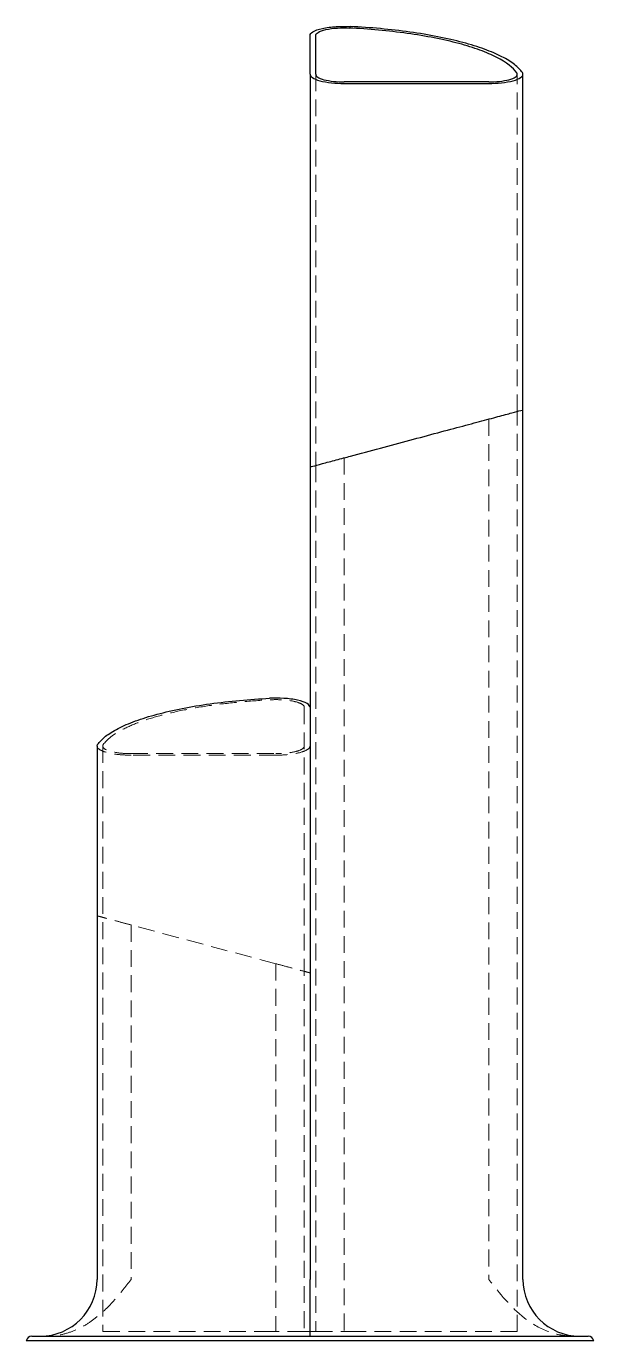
# Model space of a CAD drawing. Header units: millimetres. Extents: x 62 to 244, y 7 to 179.
# Drawn here: x 201.5 to 244.5, y 7.4 to 106.9 of the extents above.
import ezdxf

# ---------------------------------------------------------------- set-up
doc = ezdxf.new("R2010")
doc.units = ezdxf.units.MM
doc.linetypes.add('HIDDEN', pattern=[1.905, 1.27, -0.635])

msp = doc.modelspace()

# ---------------------------------------------------------------- linework, layer by layer
at = {"color": 7, "linetype": 'Continuous', "lineweight": 25}
for p, q in [((223, 103.296), (223, 106.234)), ((223.429, 103.296), (223.429, 106.234)), ((223, 103.296), (223, 73.576)), ((236.542, 102.721), (225.577, 102.721)), ((225.577, 102.606), (236.542, 102.606)), ((239.118, 77.895), (239.118, 103.296)), ((239.118, 12.081), (239.118, 77.895)), ((223, 73.576), (223, 55.389)), ((223, 55.389), (223, 12.081)), ((206.882, 52.451), (206.882, 12.081)), ((206.893, 52.451), (206.927, 52.58)), ((244.472, 7.443), (201.528, 7.443)), ((201.949, 7.787), (244.051, 7.787))]:
    msp.add_line(p, q, dxfattribs=at)
at = {"color": 7, "linetype": 'HIDDEN', "lineweight": 18}
for p, q in [((223.429, 103.296), (223.429, 73.691)), ((238.689, 77.78), (238.689, 103.296)), ((238.689, 8.13), (238.689, 77.78)), ((236.542, 77.205), (236.542, 12.081)), ((223.429, 73.691), (223.429, 8.13)), ((225.577, 74.267), (225.577, 8.13)), ((222.571, 55.389), (222.571, 8.13)), ((207.311, 52.451), (207.311, 8.13)), ((209.458, 51.876), (220.423, 51.876)), ((220.423, 51.761), (209.458, 51.761)), ((209.458, 38.913), (209.458, 12.081)), ((220.423, 35.975), (209.458, 38.913)), ((220.423, 35.975), (220.423, 8.13)), ((207.311, 8.13), (207.349, 8.13)), ((207.349, 8.13), (220.022, 8.13)), ((222.571, 8.13), (220.022, 8.13)), ((223, 8.13), (222.571, 8.13)), ((223.429, 8.13), (223, 8.13)), ((223.429, 8.13), (225.978, 8.13)), ((225.978, 8.13), (238.651, 8.13)), ((238.689, 8.13), (238.651, 8.13))]:
    msp.add_line(p, q, dxfattribs=at)
at = {"color": 7, "linetype": 'Continuous', "lineweight": 25}
for centre, radius, start, end in [((202.587, 12.081), 4.294, 270, 0), ((243.413, 12.081), 4.294, 180, 270), ((201.949, 7.357), 0.429, 90, 168.46304), ((244.051, 7.357), 0.429, 11.53696, 90)]:
    msp.add_arc(centre, radius, start, end, dxfattribs=at)
for points, knots in [([(223, 106.234), (223, 106.323), (223.066, 106.42), (223.376, 106.608), (223.622, 106.697), (224.245, 106.835), (224.618, 106.883), (225.364, 106.93), (225.733, 106.929), (226.058, 106.913)], [0, 0, 0, 0, 0.25, 0.25, 0.5, 0.5, 0.75, 0.75, 1, 1, 1, 1]), ([(223.429, 106.234), (223.429, 106.308), (223.484, 106.389), (223.743, 106.546), (223.948, 106.62), (224.467, 106.735), (224.778, 106.775), (225.399, 106.814), (225.707, 106.813), (225.978, 106.8)], [0, 0, 0, 0, 0.25, 0.25, 0.5, 0.5, 0.75, 0.75, 1, 1, 1, 1]), ([(238.651, 103.404), (238.372, 103.797), (237.87, 104.197), (236.764, 104.767), (236.337, 104.951), (235.377, 105.303), (234.844, 105.47), (233.688, 105.779), (233.065, 105.922), (231.753, 106.179), (231.064, 106.294), (229.647, 106.491), (228.919, 106.575), (227.451, 106.71), (226.712, 106.762), (225.978, 106.8)], [0, 0, 0, 0, 0.25, 0.25, 0.375, 0.375, 0.5, 0.5, 0.625, 0.625, 0.75, 0.75, 0.875, 0.875, 1, 1, 1, 1]), ([(239.073, 103.425), (238.93, 103.627), (238.73, 103.831), (238.211, 104.235), (237.892, 104.435), (237.135, 104.825), (236.697, 105.014), (235.711, 105.375), (235.163, 105.547), (233.976, 105.865), (233.336, 106.012), (231.989, 106.276), (231.281, 106.393), (229.826, 106.596), (229.079, 106.682), (227.571, 106.821), (226.812, 106.874), (226.058, 106.913)], [0, 0, 0, 0, 0.125, 0.125, 0.25, 0.25, 0.375, 0.375, 0.5, 0.5, 0.625, 0.625, 0.75, 0.75, 0.875, 0.875, 1, 1, 1, 1]), ([(223, 103.296), (223, 103.215), (223.055, 103.127), (223.306, 102.957), (223.503, 102.875), (224.006, 102.741), (224.311, 102.688), (224.945, 102.621), (225.273, 102.606), (225.577, 102.606)], [0, 0, 0, 0, 0.25, 0.25, 0.5, 0.5, 0.75, 0.75, 1, 1, 1, 1]), ([(223.429, 103.296), (223.429, 103.228), (223.476, 103.155), (223.685, 103.014), (223.849, 102.946), (224.268, 102.833), (224.522, 102.789), (225.051, 102.733), (225.324, 102.721), (225.577, 102.721)], [0, 0, 0, 0, 0.25, 0.25, 0.5, 0.5, 0.75, 0.75, 1, 1, 1, 1]), ([(236.542, 102.606), (236.846, 102.606), (237.173, 102.621), (237.807, 102.688), (238.112, 102.741), (238.615, 102.875), (238.812, 102.957), (239.063, 103.127), (239.118, 103.215), (239.118, 103.296)], [0, 0, 0, 0, 0.25, 0.25, 0.5, 0.5, 0.75, 0.75, 1, 1, 1, 1]), ([(236.542, 102.721), (236.795, 102.721), (237.068, 102.733), (237.597, 102.789), (237.851, 102.833), (238.27, 102.946), (238.434, 103.014), (238.643, 103.155), (238.689, 103.228), (238.689, 103.296)], [0, 0, 0, 0, 0.25, 0.25, 0.5, 0.5, 0.75, 0.75, 1, 1, 1, 1]), ([(226.058, 74.396), (226.812, 74.597), (227.571, 74.801), (229.079, 75.205), (229.826, 75.405), (231.281, 75.795), (231.989, 75.985), (233.336, 76.346), (233.976, 76.517), (235.163, 76.835), (235.711, 76.982), (236.697, 77.246), (237.135, 77.363), (237.892, 77.566), (238.211, 77.652), (238.73, 77.791), (238.93, 77.844), (239.073, 77.883)], [0, 0, 0, 0, 0.125, 0.125, 0.25, 0.25, 0.375, 0.375, 0.5, 0.5, 0.625, 0.625, 0.75, 0.75, 0.875, 0.875, 1, 1, 1, 1]), ([(223, 73.576), (223, 73.576), (223.066, 73.594), (223.376, 73.677), (223.622, 73.743), (224.245, 73.91), (224.618, 74.01), (225.364, 74.209), (225.733, 74.308), (226.058, 74.396)], [0, 0, 0, 0, 0.25, 0.25, 0.5, 0.5, 0.75, 0.75, 1, 1, 1, 1]), ([(206.927, 52.58), (207.07, 52.782), (207.27, 52.986), (207.789, 53.39), (208.108, 53.59), (208.865, 53.98), (209.303, 54.169), (210.289, 54.53), (210.837, 54.702), (212.024, 55.02), (212.664, 55.167), (214.011, 55.431), (214.719, 55.548), (216.174, 55.751), (216.921, 55.837), (218.429, 55.976), (219.188, 56.029), (219.942, 56.068)], [0, 0, 0, 0, 0.125, 0.125, 0.25, 0.25, 0.375, 0.375, 0.5, 0.5, 0.625, 0.625, 0.75, 0.75, 0.875, 0.875, 1, 1, 1, 1]), ([(223, 55.389), (223, 55.478), (222.934, 55.575), (222.624, 55.763), (222.378, 55.852), (221.755, 55.99), (221.382, 56.038), (220.636, 56.085), (220.267, 56.084), (219.942, 56.068)], [0, 0, 0, 0, 0.25, 0.25, 0.5, 0.5, 0.75, 0.75, 1, 1, 1, 1]), ([(223, 7.787), (223, 7.787), (223, 7.795), (223, 7.828), (223, 7.853), (223, 7.948), (223, 8.044), (223, 8.407), (223, 8.748), (223, 9.983), (223, 11.03), (223, 12.081)], [0, 0, 0, 0, 0.0625, 0.0625, 0.125, 0.125, 0.25, 0.25, 0.5, 0.5, 1, 1, 1, 1])]:
    msp.add_open_spline(points, degree=3, knots=knots, dxfattribs=at)
for points in [[(238.689, 103.296), (238.689, 103.332), (238.676, 103.368), (238.651, 103.404)], [(239.118, 103.296), (239.118, 103.339), (239.103, 103.383), (239.073, 103.425)]]:
    msp.add_open_spline(points, degree=3, dxfattribs=at)
at = {"color": 7, "linetype": 'HIDDEN', "lineweight": 18}
for points, knots in [([(207.349, 52.559), (207.628, 52.952), (208.13, 53.352), (209.236, 53.922), (209.663, 54.106), (210.623, 54.458), (211.156, 54.625), (212.312, 54.934), (212.935, 55.077), (214.247, 55.335), (214.936, 55.449), (216.353, 55.646), (217.081, 55.73), (218.549, 55.865), (219.288, 55.917), (220.022, 55.955)], [0, 0, 0, 0, 0.25, 0.25, 0.375, 0.375, 0.5, 0.5, 0.625, 0.625, 0.75, 0.75, 0.875, 0.875, 1, 1, 1, 1]), ([(222.571, 55.389), (222.571, 55.463), (222.516, 55.544), (222.257, 55.701), (222.052, 55.775), (221.533, 55.89), (221.222, 55.93), (220.601, 55.969), (220.293, 55.968), (220.022, 55.955)], [0, 0, 0, 0, 0.25, 0.25, 0.5, 0.5, 0.75, 0.75, 1, 1, 1, 1]), ([(209.458, 51.761), (209.195, 51.767), (208.641, 51.781), (207.872, 51.891), (207.298, 52.054), (206.985, 52.237), (206.867, 52.369), (206.89, 52.44), (206.893, 52.451)], [0, 0, 0, 0, 0.191641, 0.403331, 0.626182, 0.800971, 0.967955, 1, 1, 1, 1]), ([(209.458, 51.876), (209.182, 51.876), (208.879, 51.891), (208.296, 51.96), (208.019, 52.015), (207.589, 52.154), (207.44, 52.237), (207.295, 52.404), (207.297, 52.486), (207.349, 52.559)], [0, 0, 0, 0, 0.25, 0.25, 0.5, 0.5, 0.75, 0.75, 1, 1, 1, 1]), ([(223, 52.451), (223, 52.37), (222.945, 52.282), (222.694, 52.112), (222.497, 52.03), (221.994, 51.896), (221.689, 51.843), (221.055, 51.776), (220.727, 51.761), (220.423, 51.761)], [0, 0, 0, 0, 0.25, 0.25, 0.5, 0.5, 0.75, 0.75, 1, 1, 1, 1]), ([(222.571, 52.451), (222.571, 52.383), (222.524, 52.31), (222.315, 52.169), (222.151, 52.101), (221.732, 51.988), (221.478, 51.944), (220.949, 51.888), (220.676, 51.876), (220.423, 51.876)], [0, 0, 0, 0, 0.25, 0.25, 0.5, 0.5, 0.75, 0.75, 1, 1, 1, 1]), ([(209.458, 38.913), (209.195, 38.983), (208.646, 39.13), (207.88, 39.336), (207.302, 39.491), (206.986, 39.575), (206.867, 39.607), (206.89, 39.601), (206.893, 39.6)], [0, 0, 0, 0, 0.198069, 0.414067, 0.636414, 0.807402, 0.969039, 1, 1, 1, 1]), ([(220.423, 35.975), (220.727, 35.893), (221.055, 35.806), (221.689, 35.636), (221.994, 35.554), (222.497, 35.419), (222.694, 35.366), (222.945, 35.299), (223, 35.284), (223, 35.284)], [0, 0, 0, 0, 0.25, 0.25, 0.5, 0.5, 0.75, 0.75, 1, 1, 1, 1]), ([(209.458, 12.081), (209.256, 11.82), (209.052, 11.557), (208.638, 11.039), (208.427, 10.784), (207.77, 10.041), (207.303, 9.575), (206.512, 8.958), (206.234, 8.768), (205.658, 8.433), (205.359, 8.287), (204.735, 8.044), (204.411, 7.949), (203.921, 7.853), (203.756, 7.828), (203.507, 7.804), (203.424, 7.797), (203.257, 7.789), (203.171, 7.787), (203.089, 7.787)], [0, 0, 0, 0, 0.125, 0.125, 0.25, 0.25, 0.5, 0.5, 0.625, 0.625, 0.75, 0.75, 0.875, 0.875, 0.9375, 0.9375, 0.96875, 0.96875, 1, 1, 1, 1]), ([(242.911, 7.787), (242.745, 7.787), (242.576, 7.795), (242.244, 7.828), (242.08, 7.853), (241.59, 7.948), (241.266, 8.044), (240.331, 8.407), (239.76, 8.748), (238.171, 9.983), (237.356, 11.03), (236.542, 12.081)], [0, 0, 0, 0, 0.0625, 0.0625, 0.125, 0.125, 0.25, 0.25, 0.5, 0.5, 1, 1, 1, 1])]:
    msp.add_open_spline(points, degree=3, knots=knots, dxfattribs=at)

doc.saveas('drawing.dxf')
